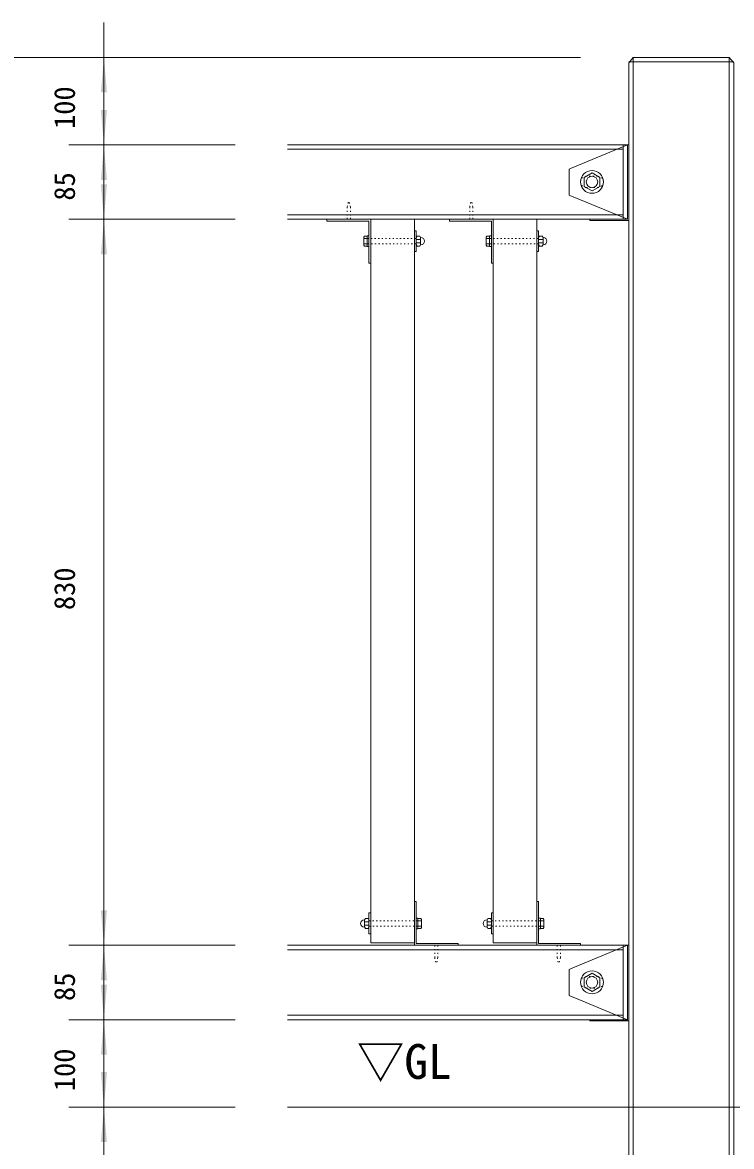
# Model space of a CAD drawing. Units: millimetres, scale not verified. Extents: x -3900 to 3900, y -2750 to 2750.
# Drawn here: x -2299 to -1488, y 288 to 1573 of the extents above; entities that cross this region are included whole.
import ezdxf
from ezdxf.enums import TextEntityAlignment as Align

# ---------------------------------------------------------------- set-up
doc = ezdxf.new("R2010")
doc.units = ezdxf.units.MM
doc.header["$LTSCALE"] = 20
doc.linetypes.add('USER5', pattern=[0.208282, 0.069427, -0.138855])
doc.layers.add('0-1_IMPORTED', color=30, linetype='Continuous', lineweight=18)
doc.styles.add('ＭＳ ゴシック', font='')
doc.styles.get('ＭＳ ゴシック').set_extended_font_data('MS Gothic')

msp = doc.modelspace()

# ---------------------------------------------------------------- linework, layer by layer
at = {"layer": '0-1_IMPORTED', "color": 1}
for p, q in [((-2206, 1532.55), (-2206, 1572.55)), ((-1661, 1532.55), (-2379, 1532.55)), ((-1661, 1532.55), (-2246, 1532.55)), ((-2206, 1432.55), (-2206, 1532.55)), ((-2206, 1432.55), (-2206, 1472.55)), ((-2056, 1432.55), (-2246, 1432.55)), ((-2056, 1432.55), (-2246, 1432.55)), ((-2206, 1347.55), (-2206, 1432.55)), ((-2206, 1392.55), (-2206, 1432.55)), ((-2206, 1347.55), (-2206, 1387.55)), ((-2056, 1347.55), (-2246, 1347.55)), ((-2056, 1347.55), (-2246, 1347.55)), ((-2206, 517.55), (-2206, 1347.55)), ((-2206, 1307.55), (-2206, 1347.55)), ((-2206, 517.55), (-2206, 557.55)), ((-2056, 517.55), (-2246, 517.55)), ((-2056, 517.55), (-2246, 517.55)), ((-2206, 432.55), (-2206, 517.55)), ((-2206, 477.55), (-2206, 517.55)), ((-2206, 432.55), (-2206, 472.55)), ((-2056, 432.55), (-2246, 432.55)), ((-2056, 432.55), (-2246, 432.55)), ((-2206, 332.55), (-2206, 432.55)), ((-2206, 392.55), (-2206, 432.55)), ((-2206, 332.55), (-2206, 372.55)), ((-2056, 332.55), (-2246, 332.55)), ((-2056, 332.55), (-2246, 332.55)), ((-2206, -167.45), (-2206, 332.55)), ((-2206, 292.55), (-2206, 332.55))]:
    msp.add_line(p, q, dxfattribs=at)
at = {"layer": '0-1_IMPORTED'}
for p, q in [((-1601, 1532.55), (-1601, -167.45)), ((-1491, 1532.55), (-1491, -167.45)), ((-1606, 1527.55), (-1486, 1527.55)), ((-1612.5, 1427.55), (-1996, 1427.55)), ((-1654.5, 1390.26), (-1654.01, 1392.75)), ((-1654.01, 1392.75), (-1652.6, 1394.86)), ((-1652.6, 1394.86), (-1650.49, 1396.27)), ((-1650.49, 1396.27), (-1648, 1396.76)), ((-1648, 1396.76), (-1645.51, 1396.27)), ((-1645.51, 1396.27), (-1643.4, 1394.86)), ((-1643.4, 1394.86), (-1641.99, 1392.75)), ((-1641.99, 1392.75), (-1641.5, 1390.26)), ((-1650.49, 1384.26), (-1652.6, 1385.67)), ((-1648, 1383.76), (-1650.49, 1384.26)), ((-1996, 1352.55), (-1612.5, 1352.55)), ((-1909, 1325.46), (-1905, 1325.46)), ((-1849, 1326.55), (-1847.99, 1328.3)), ((-1849, 1326.55), (-1849, 1318.55)), ((-1844, 1324.54), (-1849, 1324.54)), ((-1845.01, 1328.3), (-1847.99, 1328.3)), ((-1844, 1326.55), (-1845.01, 1328.3)), ((-1843.75, 1326.8), (-1844, 1326.8)), ((-1844, 1326.55), (-1844, 1318.55)), ((-1769, 1325.46), (-1765, 1325.46)), ((-1709, 1326.55), (-1707.99, 1328.3)), ((-1709, 1326.55), (-1709, 1318.55)), ((-1704, 1324.54), (-1709, 1324.54)), ((-1705.01, 1328.3), (-1707.99, 1328.3)), ((-1704, 1326.55), (-1705.01, 1328.3)), ((-1703.75, 1326.8), (-1704, 1326.8)), ((-1704, 1326.55), (-1704, 1318.55)), ((-1909, 1319.64), (-1905, 1319.64)), ((-1844, 1320.56), (-1849, 1320.56)), ((-1849, 1318.55), (-1847.99, 1316.8)), ((-1845.01, 1316.8), (-1847.99, 1316.8)), ((-1844, 1318.55), (-1845.01, 1316.8)), ((-1843.75, 1318.3), (-1844, 1318.3)), ((-1769, 1319.64), (-1765, 1319.64)), ((-1704, 1320.56), (-1709, 1320.56)), ((-1709, 1318.55), (-1707.99, 1316.8)), ((-1705.01, 1316.8), (-1707.99, 1316.8)), ((-1704, 1318.55), (-1705.01, 1316.8)), ((-1703.75, 1318.3), (-1704, 1318.3)), ((-1908.25, 546.8), (-1908, 546.8)), ((-1908, 546.55), (-1906.99, 548.3)), ((-1908, 538.55), (-1908, 546.55)), ((-1908, 544.54), (-1903, 544.54)), ((-1908, 540.56), (-1903, 540.56)), ((-1906.99, 548.3), (-1904.01, 548.3)), ((-1903, 546.55), (-1904.01, 548.3)), ((-1903, 538.55), (-1903, 546.55)), ((-1843, 545.46), (-1847, 545.46)), ((-1768.25, 546.8), (-1768, 546.8)), ((-1768, 546.55), (-1766.99, 548.3)), ((-1768, 538.55), (-1768, 546.55)), ((-1768, 544.54), (-1763, 544.54)), ((-1768, 540.56), (-1763, 540.56)), ((-1766.99, 548.3), (-1764.01, 548.3)), ((-1763, 546.55), (-1764.01, 548.3)), ((-1763, 538.55), (-1763, 546.55)), ((-1703, 545.46), (-1707, 545.46)), ((-1908.25, 538.3), (-1908, 538.3)), ((-1908, 538.55), (-1906.99, 536.8)), ((-1906.99, 536.8), (-1904.01, 536.8)), ((-1903, 538.55), (-1904.01, 536.8)), ((-1843, 539.64), (-1847, 539.64)), ((-1768.25, 538.3), (-1768, 538.3)), ((-1768, 538.55), (-1766.99, 536.8)), ((-1766.99, 536.8), (-1764.01, 536.8)), ((-1763, 538.55), (-1764.01, 536.8)), ((-1703, 539.64), (-1707, 539.64)), ((-1612.5, 512.55), (-1996, 512.55)), ((-1654.5, 475.26), (-1654.01, 477.75)), ((-1654.01, 477.75), (-1652.6, 479.86)), ((-1652.6, 479.86), (-1650.49, 481.27)), ((-1650.49, 481.27), (-1648, 481.76)), ((-1648, 481.76), (-1645.51, 481.27)), ((-1645.51, 481.27), (-1643.4, 479.86)), ((-1643.4, 479.86), (-1641.99, 477.75)), ((-1641.99, 477.75), (-1641.5, 475.26)), ((-1650.49, 469.26), (-1652.6, 470.67)), ((-1648, 468.76), (-1650.49, 469.26)), ((-1996, 437.55), (-1612.5, 437.55)), ((200, 332.55), (-1996, 332.55))]:
    msp.add_line(p, q, dxfattribs=at)
at = {"layer": '0-1_IMPORTED', "linetype": 'USER5'}
for p, q in [((-1607.5, 1347.55), (-1607.5, 1432.55)), ((-1641.5, 1396.76), (-1654.5, 1396.76)), ((-1654.5, 1383.76), (-1641.5, 1383.76)), ((-1927.81, 1361.55), (-1926, 1369.46)), ((-1924.19, 1361.55), (-1926, 1369.46)), ((-1787.81, 1361.55), (-1786, 1369.46)), ((-1784.19, 1361.55), (-1786, 1369.46)), ((-1607.5, 432.55), (-1607.5, 517.55)), ((-1827.81, 503.55), (-1826, 495.64)), ((-1824.19, 503.55), (-1826, 495.64)), ((-1687.81, 503.55), (-1686, 495.64)), ((-1684.19, 503.55), (-1686, 495.64)), ((-1641.5, 481.76), (-1654.5, 481.76)), ((-1654.5, 468.76), (-1641.5, 468.76))]:
    msp.add_line(p, q, dxfattribs=at)
at = {"layer": '0-1_IMPORTED', "color": 1, "linetype": 'USER5'}
for p, q in [((-1927.81, 1361.55), (-1927.81, 1345.55)), ((-1924.19, 1361.55), (-1924.19, 1345.55)), ((-1787.81, 1361.55), (-1787.81, 1345.55)), ((-1784.19, 1361.55), (-1784.19, 1345.55)), ((-1827.81, 503.55), (-1827.81, 519.55)), ((-1824.19, 503.55), (-1824.19, 519.55)), ((-1687.81, 503.55), (-1687.81, 519.55)), ((-1684.19, 503.55), (-1684.19, 519.55))]:
    msp.add_line(p, q, dxfattribs=at)
at = {"layer": '0-1_IMPORTED'}
for points in [[(-1601, 1532.55), (-1491, 1532.55), (-1486, 1526.25), (-1486, -167.45), (-1606, -167.45), (-1606, 1526.25)], [(-1650.5, 1347.55), (-1650.5, 1346.05), (-1606, 1346.05), (-1606, 1432.55), (-1607.5, 1432.55), (-1672.5, 1405.63), (-1674, 1405.01), (-1674, 1375.1), (-1672.5, 1374.47), (-1667.5, 1372.4), (-1607.5, 1347.55)], [(-1612.5, 1432.55), (-1607.5, 1432.55), (-1607.5, 1347.55), (-1612.5, 1347.55)], [(-1656.97, 1385.09), (-1656.97, 1395.44), (-1648, 1400.62), (-1639.03, 1395.44), (-1639.03, 1385.09), (-1648, 1379.91)], [(-1901, 1347.55), (-1901, 1297.55), (-1903, 1297.55), (-1903, 1345.55), (-1951, 1345.55), (-1951, 1347.55)], [(-1901, 1347.55), (-1851, 1347.55), (-1851, 520.55), (-1901, 520.55)], [(-1761, 1347.55), (-1761, 1297.55), (-1763, 1297.55), (-1763, 1345.55), (-1811, 1345.55), (-1811, 1347.55)], [(-1761, 1347.55), (-1711, 1347.55), (-1711, 520.55), (-1761, 520.55)], [(-1909, 1327), (-1908.25, 1328.3), (-1905, 1328.3), (-1905, 1316.8), (-1908.25, 1316.8), (-1909, 1318.1)], [(-1905, 1328.55), (-1903, 1328.55), (-1903, 1316.55), (-1905, 1316.55)], [(-1849, 1334.55), (-1851, 1334.55), (-1851, 1310.55), (-1849, 1310.55)], [(-1769, 1327), (-1768.25, 1328.3), (-1765, 1328.3), (-1765, 1316.8), (-1768.25, 1316.8), (-1769, 1318.1)], [(-1765, 1328.55), (-1763, 1328.55), (-1763, 1316.55), (-1765, 1316.55)], [(-1709, 1334.55), (-1711, 1334.55), (-1711, 1310.55), (-1709, 1310.55)], [(-1851, 517.55), (-1851, 567.55), (-1849, 567.55), (-1849, 519.55), (-1801, 519.55), (-1801, 517.55)], [(-1711, 517.55), (-1711, 567.55), (-1709, 567.55), (-1709, 519.55), (-1661, 519.55), (-1661, 517.55)], [(-1903, 530.55), (-1901, 530.55), (-1901, 554.55), (-1903, 554.55)], [(-1763, 530.55), (-1761, 530.55), (-1761, 554.55), (-1763, 554.55)], [(-1847, 536.55), (-1849, 536.55), (-1849, 548.55), (-1847, 548.55)], [(-1843, 538.1), (-1843.75, 536.8), (-1847, 536.8), (-1847, 548.3), (-1843.75, 548.3), (-1843, 547)], [(-1707, 536.55), (-1709, 536.55), (-1709, 548.55), (-1707, 548.55)], [(-1703, 538.1), (-1703.75, 536.8), (-1707, 536.8), (-1707, 548.3), (-1703.75, 548.3), (-1703, 547)], [(-1650.5, 432.55), (-1650.5, 431.05), (-1606, 431.05), (-1606, 517.55), (-1607.5, 517.55), (-1672.5, 490.63), (-1674, 490.01), (-1674, 460.1), (-1672.5, 459.47), (-1667.5, 457.4), (-1607.5, 432.55)], [(-1612.5, 517.55), (-1607.5, 517.55), (-1607.5, 432.55), (-1612.5, 432.55)], [(-1656.97, 470.09), (-1656.97, 480.44), (-1648, 485.62), (-1639.03, 480.44), (-1639.03, 470.09), (-1648, 464.91)]]:
    msp.add_lwpolyline(points, close=True, dxfattribs=at)
for points in [[(-1996, 1347.55), (-1612.5, 1347.55), (-1612.5, 1432.55), (-1996, 1432.55)], [(-1652.6, 1385.67), (-1654.01, 1387.78), (-1654.5, 1390.26)], [(-1641.5, 1390.26), (-1641.99, 1387.78), (-1643.4, 1385.67), (-1645.51, 1384.26), (-1648, 1383.76)], [(-1996, 432.55), (-1612.5, 432.55), (-1612.5, 517.55), (-1996, 517.55)], [(-1652.6, 470.67), (-1654.01, 472.78), (-1654.5, 475.26)], [(-1641.5, 475.26), (-1641.99, 472.78), (-1643.4, 470.67), (-1645.51, 469.26), (-1648, 468.76)]]:
    msp.add_lwpolyline(points, dxfattribs=at)
at = {"layer": '0-1_IMPORTED', "linetype": 'USER5'}
for points in [[(-1905, 1325.55), (-1849, 1325.55), (-1849, 1319.55), (-1905, 1319.55)], [(-1765, 1325.55), (-1709, 1325.55), (-1709, 1319.55), (-1765, 1319.55)], [(-1847, 539.55), (-1903, 539.55), (-1903, 545.55), (-1847, 545.55)], [(-1707, 539.55), (-1763, 539.55), (-1763, 545.55), (-1707, 545.55)]]:
    msp.add_lwpolyline(points, close=True, dxfattribs=at)
at = {"layer": '0-1_IMPORTED'}
for centre in [(-1648, 1390.26), (-1648, 475.26)]:
    msp.add_circle(centre, 13, dxfattribs=at)
at = {"layer": '0-1_IMPORTED', "linetype": 'USER5'}
for centre, start, end in [((-1654.5, 1390.26), 90, 180), ((-1654.5, 1390.26), 180, 270), ((-1641.5, 1390.26), 360, 90), ((-1641.5, 1390.26), 270, 0), ((-1654.5, 475.26), 90, 180), ((-1641.5, 475.26), 360, 90), ((-1654.5, 475.26), 180, 270), ((-1641.5, 475.26), 270, 0)]:
    msp.add_arc(centre, 6.5, start, end, dxfattribs=at)
at = {"layer": '0-1_IMPORTED'}
for centre, start, end in [((-1843.75, 1322.55), 270, 90), ((-1703.75, 1322.55), 270, 90), ((-1908.25, 542.55), 90, 270), ((-1768.25, 542.55), 90, 270)]:
    msp.add_arc(centre, 4.25, start, end, dxfattribs=at)
at = {"layer": '0-1_IMPORTED', "color": 1}
for points in [[(-2206, 1532.55), (-2202.5, 1492.55), (-2209.5, 1492.55)], [(-2206, 1432.55), (-2209.5, 1472.55), (-2202.5, 1472.55)], [(-2206, 1432.55), (-2202.5, 1392.55), (-2209.5, 1392.55)], [(-2206, 1347.55), (-2209.5, 1387.55), (-2202.5, 1387.55)], [(-2206, 1347.55), (-2202.5, 1307.55), (-2209.5, 1307.55)], [(-2206, 517.55), (-2209.5, 557.55), (-2202.5, 557.55)], [(-2206, 517.55), (-2202.5, 477.55), (-2209.5, 477.55)], [(-2206, 432.55), (-2209.5, 472.55), (-2202.5, 472.55)], [(-2206, 432.55), (-2202.5, 392.55), (-2209.5, 392.55)], [(-2206, 332.55), (-2209.5, 372.55), (-2202.5, 372.55)], [(-2206, 332.55), (-2202.5, 292.55), (-2209.5, 292.55)]]:
    msp.add_solid(points, dxfattribs=at)

# ---------------------------------------------------------------- texts
at = {"layer": '0-1_IMPORTED', "color": 7, "style": 'ＭＳ ゴシック'}
for s, p in [('100', (-2231.93, 1450.8)), ('85', (-2231.93, 1368.88)), ('830', (-2231.93, 900.8)), ('85', (-2231.93, 453.88)), ('100', (-2231.93, 350.8))]:
    msp.add_text(s, height=23.88, rotation=90, dxfattribs=at).set_placement(p, align=Align.BOTTOM_LEFT)
msp.add_text('▽GL', height=39.81, dxfattribs=at).set_placement((-1916.86, 352.93), align=Align.BOTTOM_LEFT)

doc.saveas('drawing.dxf')
